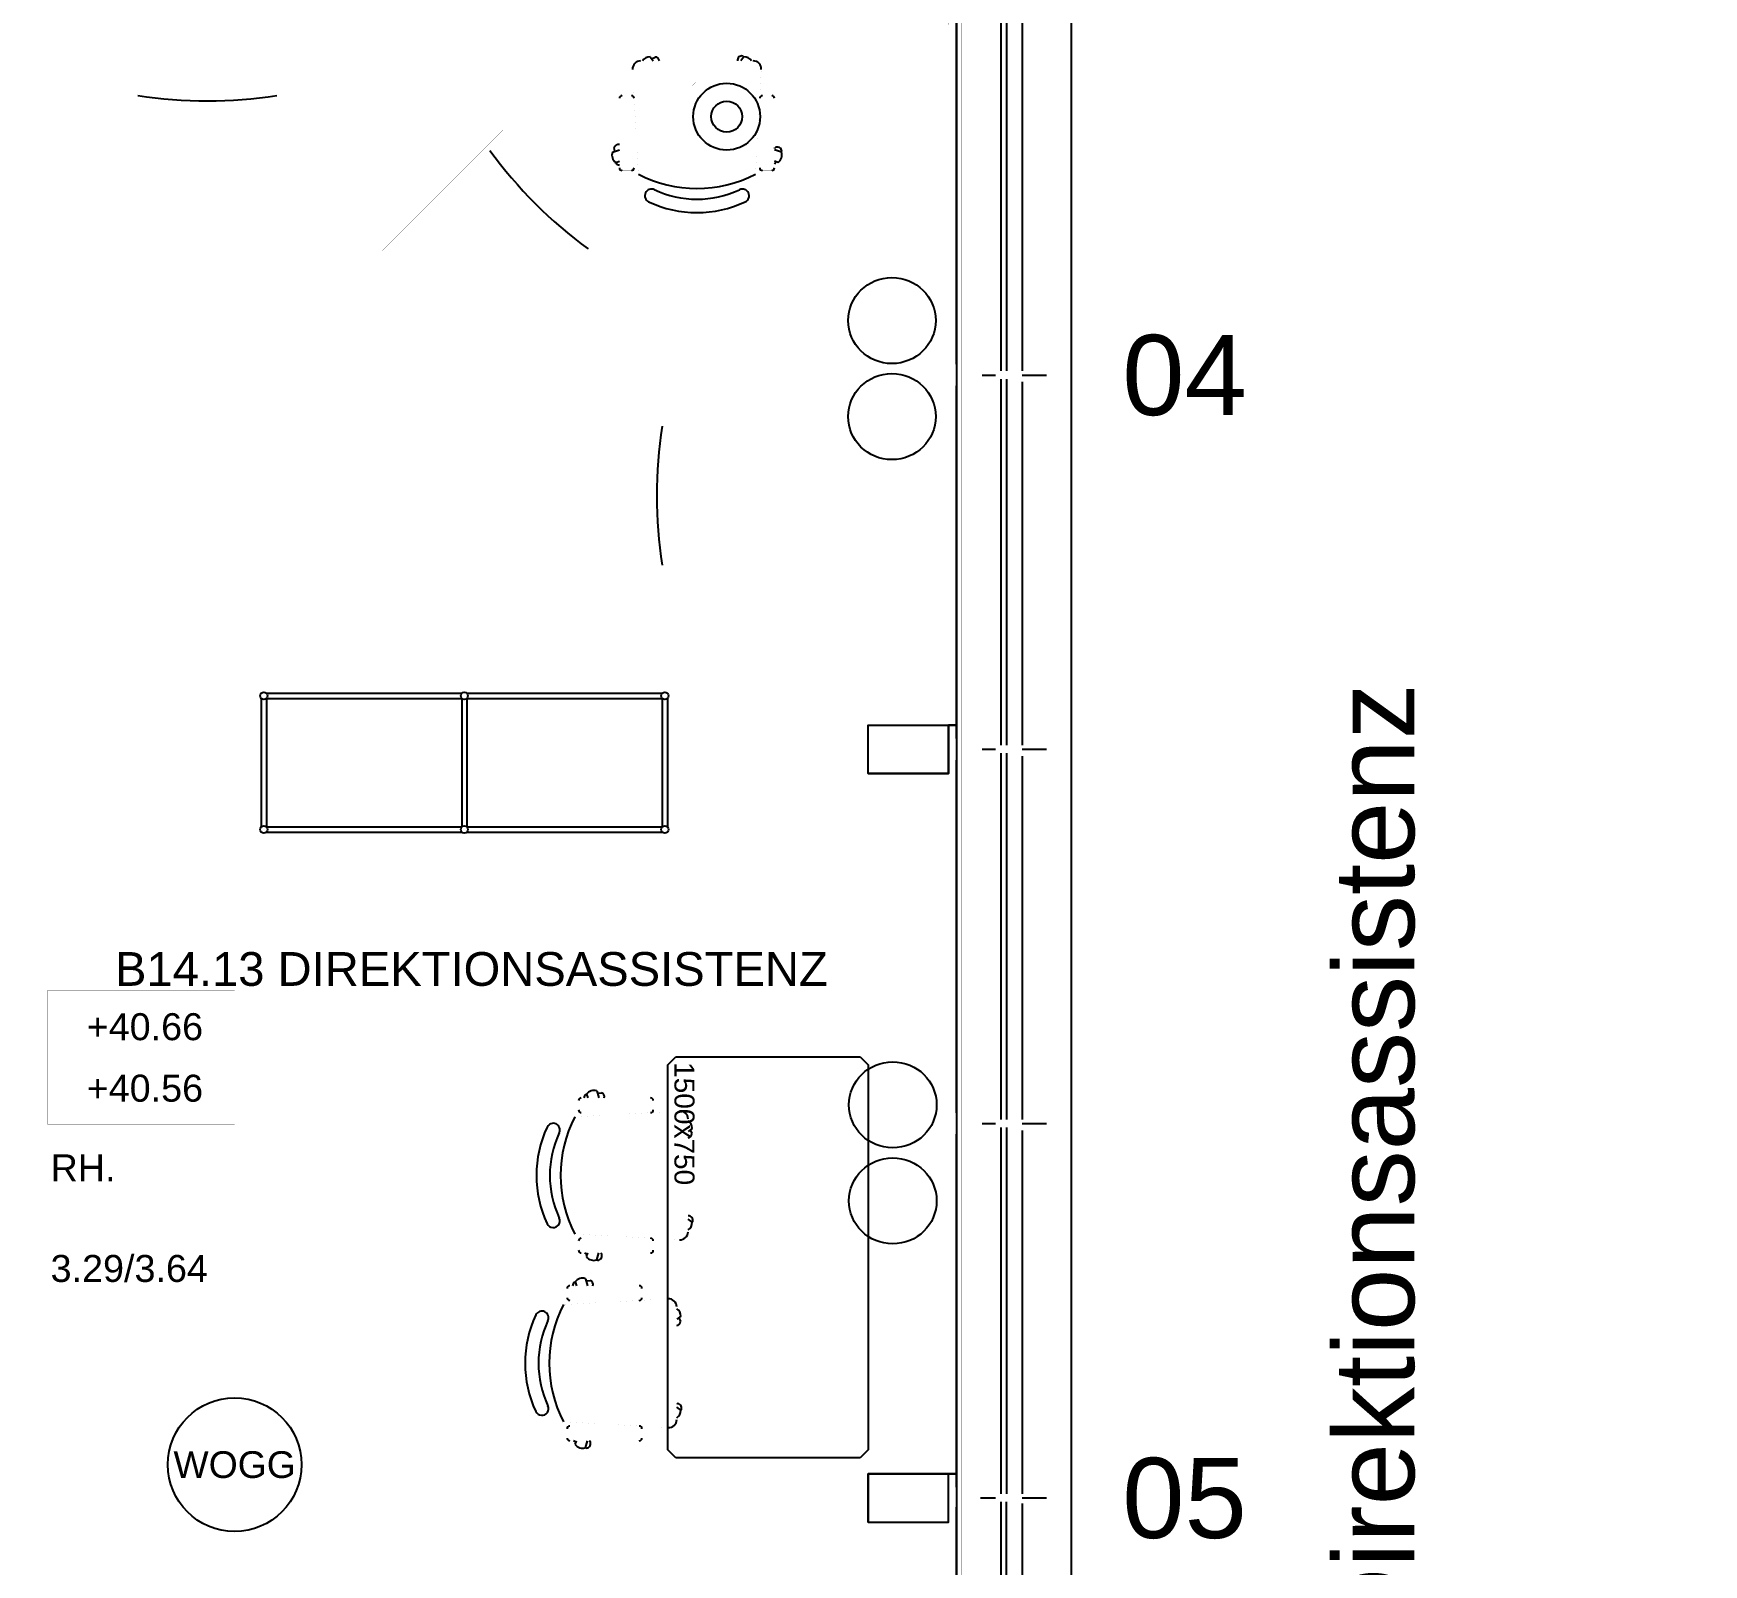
# Model space of a CAD drawing. Extents: x 7690 to 8871, y -6511 to -5312.
# Drawn here: x 8625.4 to 8871.3, y -6362.5 to -6137.1 of the extents above; entities that cross this region are included whole.
import ezdxf
from ezdxf.enums import TextEntityAlignment as Align

# ---------------------------------------------------------------- set-up
doc = ezdxf.new("R2010")
doc.units = 0
doc.header["$MEASUREMENT"] = 0
doc.linetypes.add('LONG_DASHES', pattern=[1.5, 1, -0.5])
doc.layers.get('0').update_dxf_attribs({"linetype": 'CONTINUOUS'})
for name, color, linetype in [('A-ALLG-BESCHRIFTUNG_10', 7, 'CONTINUOUS'), ('A-NEU-GRUNDRISS', 7, 'CONTINUOUS'), ('A-NEU-WAND-BETON', 7, 'CONTINUOUS'), ('BWZ121_GF-POLYGON', 7, 'CONTINUOUS'), ('BWZ122_NGF-POLYGON', 7, 'CONTINUOUS'), ('FM_OBJEKT_DOSE', 7, 'CONTINUOUS'), ('FM_OBJEKT_GESCHOSS', 7, 'CONTINUOUS'), ('FM_OBJEKT_MOEBEL', 7, 'CONTINUOUS'), ('FM_OBJEKT_RAUM', 7, 'CONTINUOUS'), ('FM_RAHMEN_LINK', 7, 'CONTINUOUS'), ('R0_MOBILIAR', 7, 'CONTINUOUS'), ('R0_MOBILIAR_PERIMETERNUMMERIERU', 7, 'CONTINUOUS'), ('R0_MOBILIAR_TEXT', 7, 'CONTINUOUS'), ('Z1_POLYGONE_FLÄCHENNACHWEIS', 7, 'CONTINUOUS')]:
    doc.layers.add(name, color=color, linetype=linetype)
doc.styles.add('ARIAL', font='ARIAL')

# ---------------------------------------------------------------- blocks, each defined once
blk = doc.blocks.new('*D22')
at = {"layer": 'FM_OBJEKT_GESCHOSS', "color": 250, "linetype": 'Continuous', "const_width": 0.00174}
blk.add_lwpolyline([(8161.6821, -6162.5566), (8161.6821, -6493.2646), (8778.2168, -6493.2646), (8778.2168, -5660.9834), (8447.5059, -5660.9834), (8447.5059, -5330.3032), (7830.9731, -5330.2744), (7830.9746, -5767.6758), (7720.7378, -5767.6758), (7720.7378, -5751.9277), (7704.9897, -5751.9277), (7704.9897, -5767.6758), (7720.7378, -5767.6758), (7720.7378, -5767.6758), (7830.9746, -5767.6758), (7830.9746, -6162.5566), (8161.6821, -6162.5566), (8246.5254, -6081.0605), (8246.5254, -6073.5806), (8330.5762, -6073.5806), (8330.5762, -6081.0605), (8246.5254, -6081.0605)], close=True, dxfattribs=at)
blk = doc.blocks.new('*D37')
at = {"layer": 'A-NEU-GRUNDRISS', "color": 250, "linetype": 'Continuous'}
for p, q in [((8764.8262, -6352.7104), (8767.0332, -6352.7104)), ((8770.9688, -6352.7104), (8774.5234, -6352.7109)), ((8778.2129, -6492.0801), (8778.2129, -6352.5137)), ((8778.2129, -6493.2612), (8778.2129, -6352.5137)), ((8761.2832, -6478.3008), (8761.2832, -6354.0884)), ((8767.8379, -6403.3008), (8767.8379, -6353.3013)), ((8768.666, -6403.3008), (8768.666, -6353.3013)), ((8770.9688, -6353.5068), (8770.9688, -6486.0181)), ((8764.8262, -6403.8916), (8767.0313, -6403.8916)), ((8767.8379, -6404.4814), (8767.8379, -6447.3955)), ((8768.666, -6404.4814), (8768.666, -6447.3955)), ((8770.9688, -6403.8921), (8774.5234, -6403.8921)), ((8764.8281, -6447.9858), (8767.0332, -6447.9863)), ((8767.8379, -6448.5767), (8767.8379, -6479.2852)), ((8768.666, -6448.5767), (8768.666, -6479.2852)), ((8770.9707, -6447.9863), (8774.5254, -6447.9863)), ((8763.252, -6476.333), (8636.875, -6476.333)), ((8635.3008, -6479.8765), (8635.3008, -6482.0811)), ((8686.4824, -6479.8765), (8686.4824, -6482.0811)), ((8730.5762, -6479.8765), (8730.5762, -6482.0811)), ((8764.8262, -6480.1709), (8764.8262, -6482.0811)), ((8765.1621, -6479.876), (8767.0332, -6479.876)), ((8770.9707, -6480.4971), (8774.5234, -6480.4971)), ((8635.8906, -6482.9019), (8685.8906, -6482.9019)), ((8687.0723, -6482.9038), (8729.9922, -6482.9077)), ((8764.2383, -6482.9077), (8731.166, -6482.9077)), ((8635.8906, -6483.7285), (8685.8906, -6483.7285)), ((8687.0723, -6483.7305), (8729.9922, -6483.7344)), ((8764.2383, -6483.7344), (8731.166, -6483.7344)), ((8769.4336, -6484.4819), (8778.2129, -6493.2612)), ((8635.3008, -6486.0186), (8635.3008, -6489.5737)), ((8636.293, -6486.0181), (8770.9688, -6486.0181)), ((8686.4824, -6486.0186), (8686.4824, -6489.5737)), ((8730.5762, -6486.0186), (8730.5762, -6489.5737)), ((8764.8262, -6486.019), (8765.4492, -6486.019)), ((8765.4492, -6486.019), (8765.4492, -6489.5728)), ((8778.2129, -6493.2612), (8635.2676, -6493.2612))]:
    blk.add_line(p, q, dxfattribs=at)
at = {"layer": 'A-NEU-GRUNDRISS', "color": 250, "linetype": 'Continuous', "const_width": 0.00174}
for points in [[(8766.4004, -6351.1357), (8761.2832, -6351.1357), (8761.2832, -6354.2852), (8766.4004, -6354.2852)], [(8769.4902, -6352.3164), (8767.0332, -6352.3164), (8767.0332, -6353.1035), (8769.4902, -6353.1035)], [(8770.9688, -6351.7173), (8769.7891, -6351.7173), (8769.7891, -6353.7041), (8770.9688, -6353.7041)], [(8774.5234, -6351.6704), (8772.7715, -6351.6704), (8772.7715, -6353.8164), (8774.5234, -6353.8164)], [(8769.4961, -6353.3013), (8767.0332, -6353.3013), (8767.0332, -6403.3008), (8769.4961, -6403.3008)], [(8766.4004, -6402.3169), (8761.2832, -6402.3169), (8761.2832, -6405.4663), (8766.4004, -6405.4663)], [(8769.4902, -6403.4976), (8767.0313, -6403.4976), (8767.0313, -6404.2852), (8769.4902, -6404.2852)], [(8769.4961, -6404.4814), (8767.0332, -6404.4814), (8767.0332, -6447.3955), (8769.4961, -6447.3955)], [(8770.9688, -6402.8984), (8769.7891, -6402.8984), (8769.7891, -6404.8853), (8770.9688, -6404.8853)], [(8774.5234, -6402.8521), (8772.7715, -6402.8521), (8772.7715, -6404.998), (8774.5234, -6404.998)], [(8766.4023, -6446.4111), (8761.2832, -6446.4111), (8761.2832, -6449.5605), (8766.4023, -6449.5605)], [(8769.4922, -6447.5923), (8767.0332, -6447.5923), (8767.0332, -6448.3794), (8769.4922, -6448.3794)], [(8769.4922, -6448.5767), (8767.0352, -6448.5767), (8767.0352, -6479.2852), (8769.4922, -6479.2852)], [(8770.9707, -6446.9932), (8769.791, -6446.9932), (8769.791, -6448.9795), (8770.9707, -6448.9795)], [(8774.5254, -6446.9463), (8772.7734, -6446.9463), (8772.7734, -6449.0923), (8774.5254, -6449.0923)], [(8636.875, -6476.333), (8633.7266, -6476.333), (8633.7266, -6481.4512), (8636.875, -6481.4512)], [(8688.0566, -6476.333), (8684.9082, -6476.333), (8684.9082, -6481.4512), (8688.0566, -6481.4512)], [(8732.1504, -6476.333), (8729.002, -6476.333), (8729.002, -6481.4512), (8732.1504, -6481.4512)], [(8766.4023, -6476.333), (8761.2832, -6476.333), (8761.2832, -6481.4507), (8766.4023, -6481.4507)], [(8769.4336, -6480.4663), (8767.1113, -6480.4663), (8767.1113, -6482.1592), (8765.416, -6482.1592), (8765.416, -6484.4819), (8769.4336, -6484.4819)], [(8769.4922, -6479.4819), (8767.0332, -6479.4819), (8767.0332, -6480.2695), (8769.4922, -6480.2695)], [(8770.9688, -6478.8828), (8769.7891, -6478.8828), (8769.7891, -6480.8696), (8770.9688, -6480.8696)], [(8774.5234, -6479.876), (8772.7715, -6479.876), (8772.7715, -6480.4971), (8774.5234, -6480.4971)], [(8635.6934, -6482.0811), (8634.9063, -6482.0811), (8634.9063, -6484.5391), (8635.6934, -6484.5391)], [(8685.8906, -6482.0786), (8635.8906, -6482.0786), (8635.8906, -6484.5571), (8685.8906, -6484.5571)], [(8686.875, -6482.0811), (8686.0879, -6482.0811), (8686.0879, -6484.5391), (8686.875, -6484.5391)], [(8687.0723, -6482.0771), (8729.9922, -6482.0806), (8729.9922, -6484.561), (8687.0723, -6484.5571)], [(8730.9688, -6482.0811), (8730.1816, -6482.0811), (8730.1816, -6484.5391), (8730.9688, -6484.5391)], [(8764.2383, -6482.0811), (8731.166, -6482.0811), (8731.166, -6484.561), (8764.2383, -6484.561)], [(8765.2207, -6482.0811), (8764.4336, -6482.0811), (8764.4336, -6484.5391), (8765.2207, -6484.5391)], [(8636.293, -6484.8369), (8634.3066, -6484.8369), (8634.3066, -6486.0181), (8636.293, -6486.0181)], [(8687.4746, -6484.8369), (8685.4883, -6484.8369), (8685.4883, -6486.0181), (8687.4746, -6486.0181)], [(8731.5684, -6484.8369), (8729.582, -6484.8369), (8729.582, -6486.0181), (8731.5684, -6486.0181)], [(8765.8203, -6484.8369), (8763.834, -6484.8369), (8763.834, -6486.0181), (8765.8203, -6486.0181)], [(8636.373, -6487.8218), (8634.2285, -6487.8218), (8634.2285, -6489.5737), (8636.373, -6489.5737)], [(8687.5215, -6487.8218), (8685.375, -6487.8218), (8685.375, -6489.5737), (8687.5215, -6489.5737)], [(8731.6152, -6487.8218), (8729.4688, -6487.8218), (8729.4688, -6489.5737), (8731.6152, -6489.5737)], [(8765.4492, -6487.8208), (8764.8262, -6487.8208), (8764.8262, -6489.5728), (8765.4492, -6489.5728)]]:
    blk.add_lwpolyline(points, close=True, dxfattribs=at)
blk = doc.blocks.new('*D39')
at = {"layer": 'A-NEU-GRUNDRISS', "color": 250, "linetype": 'Continuous'}
for p, q in [((8765.0645, -6297.5923), (8767.0313, -6297.5923)), ((8767.8574, -6352.1196), (8767.8574, -6298.1826)), ((8768.6836, -6352.1196), (8768.6836, -6298.1826)), ((8770.9688, -6297.5923), (8774.5254, -6297.5923)), ((8770.9688, -6298.585), (8770.9688, -6352.1196)), ((8778.2129, -6352.7104), (8778.2129, -6297.5923)), ((8761.2852, -6351.1357), (8761.2852, -6299.167))]:
    blk.add_line(p, q, dxfattribs=at)
at = {"layer": 'A-NEU-GRUNDRISS', "color": 250, "linetype": 'Continuous', "const_width": 0.00174}
for points in [[(8761.2852, -6299.167), (8761.2852, -6296.0176), (8766.4043, -6296.0176), (8766.4043, -6299.167)], [(8767.0313, -6297.9858), (8767.0313, -6297.1982), (8769.4902, -6297.1982), (8769.4902, -6297.9858)], [(8767.0332, -6352.1196), (8767.0332, -6298.1826), (8769.5117, -6298.1826), (8769.5117, -6352.1196)], [(8769.7871, -6298.585), (8769.7871, -6296.5981), (8770.9688, -6296.5981), (8770.9688, -6298.585)], [(8772.7734, -6298.665), (8772.7734, -6296.5195), (8774.5254, -6296.5195), (8774.5254, -6298.665)]]:
    blk.add_lwpolyline(points, close=True, dxfattribs=at)
blk = doc.blocks.new('*D40')
at = {"layer": 'A-NEU-GRUNDRISS', "color": 250, "linetype": 'Continuous'}
for p, q in [((8761.2852, -6296.0176), (8761.2852, -6244.0488)), ((8765.0645, -6242.4741), (8767.0313, -6242.4741)), ((8767.8574, -6297.0015), (8767.8574, -6243.0649)), ((8768.6836, -6297.0015), (8768.6836, -6243.0649)), ((8770.9688, -6242.4741), (8774.5254, -6242.4741)), ((8770.9688, -6243.4668), (8770.9688, -6297.0015)), ((8778.2129, -6297.5923), (8778.2129, -6242.4741))]:
    blk.add_line(p, q, dxfattribs=at)
at = {"layer": 'A-NEU-GRUNDRISS', "color": 250, "linetype": 'Continuous', "const_width": 0.00174}
for points in [[(8761.2852, -6244.0488), (8761.2852, -6240.8994), (8766.4043, -6240.8994), (8766.4043, -6244.0488)], [(8767.0313, -6242.8677), (8767.0313, -6242.0806), (8769.4902, -6242.0806), (8769.4902, -6242.8677)], [(8769.7871, -6243.4668), (8769.7871, -6241.4805), (8770.9688, -6241.4805), (8770.9688, -6243.4668)], [(8772.7734, -6243.5474), (8772.7734, -6241.4014), (8774.5254, -6241.4014), (8774.5254, -6243.5474)], [(8767.0332, -6297.0015), (8767.0332, -6243.0649), (8769.5117, -6243.0649), (8769.5117, -6297.0015)]]:
    blk.add_lwpolyline(points, close=True, dxfattribs=at)
blk = doc.blocks.new('*D41')
at = {"layer": 'A-NEU-GRUNDRISS', "color": 250, "linetype": 'Continuous'}
for p, q in [((8765.0645, -6187.3564), (8767.0313, -6187.3564)), ((8767.8574, -6241.8838), (8767.8574, -6187.9468)), ((8768.6836, -6241.8838), (8768.6836, -6187.9468)), ((8770.9688, -6187.3564), (8774.5254, -6187.3564)), ((8778.2129, -6242.4741), (8778.2129, -6187.3564)), ((8761.2852, -6240.8994), (8761.2852, -6188.9312)), ((8770.9688, -6188.3491), (8770.9688, -6241.8838))]:
    blk.add_line(p, q, dxfattribs=at)
at = {"layer": 'A-NEU-GRUNDRISS', "color": 250, "linetype": 'Continuous', "const_width": 0.00174}
for points in [[(8761.2852, -6188.9312), (8761.2852, -6185.7813), (8766.4043, -6185.7813), (8766.4043, -6188.9312)], [(8767.0313, -6187.75), (8767.0313, -6186.9624), (8769.4902, -6186.9624), (8769.4902, -6187.75)], [(8767.0332, -6241.8838), (8767.0332, -6187.9468), (8769.5117, -6187.9468), (8769.5117, -6241.8838)], [(8769.7871, -6188.3491), (8769.7871, -6186.3623), (8770.9688, -6186.3623), (8770.9688, -6188.3491)], [(8772.7734, -6188.4292), (8772.7734, -6186.2832), (8774.5254, -6186.2832), (8774.5254, -6188.4292)]]:
    blk.add_lwpolyline(points, close=True, dxfattribs=at)
blk = doc.blocks.new('*D42')
at = {"layer": 'A-NEU-GRUNDRISS', "color": 250, "linetype": 'Continuous'}
for p, q in [((8761.2852, -6185.7817), (8761.2852, -6133.813)), ((8765.0645, -6132.2383), (8767.0313, -6132.2383)), ((8767.8574, -6186.7656), (8767.8574, -6132.8286)), ((8768.6836, -6186.7656), (8768.6836, -6132.8286)), ((8770.9688, -6132.2383), (8774.5254, -6132.2383)), ((8770.9688, -6133.231), (8770.9688, -6186.7656)), ((8778.2129, -6187.3564), (8778.2129, -6132.2383))]:
    blk.add_line(p, q, dxfattribs=at)
at = {"layer": 'A-NEU-GRUNDRISS', "color": 250, "linetype": 'Continuous', "const_width": 0.00174}
for points in [[(8761.2852, -6133.813), (8761.2852, -6130.6636), (8766.4043, -6130.6636), (8766.4043, -6133.813)], [(8769.7871, -6133.231), (8769.7871, -6131.2441), (8770.9688, -6131.2441), (8770.9688, -6133.231)], [(8772.7734, -6133.3115), (8772.7734, -6131.1655), (8774.5254, -6131.1655), (8774.5254, -6133.3115)], [(8767.0313, -6132.6318), (8767.0313, -6131.8447), (8769.4902, -6131.8447), (8769.4902, -6132.6318)], [(8767.0332, -6186.7656), (8767.0332, -6132.8286), (8769.5117, -6132.8286), (8769.5117, -6186.7656)]]:
    blk.add_lwpolyline(points, close=True, dxfattribs=at)
blk = doc.blocks.new('*D135')
at = {"layer": 'BWZ122_NGF-POLYGON', "color": 6, "linetype": 'Continuous', "const_width": 0.0139}
blk.add_lwpolyline([(8528.6074, -6454.6787), (8528.6074, -6250.3481), (8532.9375, -6250.3481), (8532.9375, -6234.6001), (8532.9375, -6234.6001), (8528.6074, -6234.6001), (8528.6074, -6134.1675), (8528.6074, -6132.8286), (8748.291, -6132.8286), (8748.291, -6135.7817), (8760.1035, -6135.7817), (8760.1035, -6132.2383), (8761.2852, -6132.2383), (8761.2852, -6238.9312), (8760.1035, -6238.9312), (8760.1035, -6246.0176), (8748.291, -6246.0176), (8748.291, -6238.9312), (8760.1035, -6238.9312), (8761.2852, -6238.9312), (8761.2852, -6349.167), (8760.1035, -6349.167), (8748.291, -6349.167), (8748.291, -6356.2534), (8760.1035, -6356.2534), (8760.1035, -6349.167), (8761.2852, -6349.167), (8761.2852, -6459.4028), (8760.1035, -6459.4028), (8760.1035, -6466.4897), (8748.291, -6466.4897), (8748.291, -6459.4028), (8760.1035, -6459.4028), (8761.2832, -6459.4028), (8761.2832, -6476.333), (8530.6563, -6476.333), (8525.0645, -6476.3335), (8525.0645, -6466.4897), (8528.6074, -6466.4897), (8528.6074, -6454.6787)], close=True, dxfattribs=at)
blk = doc.blocks.new('*D213')
at = {"layer": 'FM_OBJEKT_MOEBEL', "color": 250, "linetype": 'Continuous'}
blk.add_circle((8654.9824, -6347.8022), 9.8425, dxfattribs=at)
at = {"layer": 'FM_OBJEKT_MOEBEL', "color": 250, "linetype": 'Continuous', "style": 'ARIAL'}
blk.add_text('WOGG', height=3.93699, dxfattribs=at).set_placement((8654.9824, -6349.7705), align=Align.CENTER)
blk = doc.blocks.new('*D217')
at = {"layer": 'FM_OBJEKT_MOEBEL', "color": 250, "linetype": 'Continuous', "const_width": 0.00174}
blk.add_lwpolyline([(8639.9551, -6167.8574), (8662.002, -6167.8574), (8662.002, -6138.3296), (8639.9551, -6138.3296)], close=True, dxfattribs=at)
for points in [[(8640.7422, -6138.3296), (8640.7422, -6167.8574)], [(8661.2148, -6138.3296), (8661.2148, -6167.8574)]]:
    blk.add_lwpolyline(points, dxfattribs=at)
at = {"layer": 'FM_OBJEKT_MOEBEL', "color": 250, "linetype": 'Continuous'}
blk.add_arc((8650.9785, -6080.5073), 66.4889, 261.14392, 278.85608, dxfattribs=at)
blk = doc.blocks.new('*D218')
at = {"layer": 'FM_OBJEKT_MOEBEL', "color": 250, "linetype": 'Continuous', "const_width": 0.00174}
blk.add_lwpolyline([(8676.7109, -6169.0698), (8692.3008, -6184.6592), (8713.1797, -6163.7803), (8697.5898, -6148.1904)], close=True, dxfattribs=at)
for points in [[(8698.1465, -6148.7476), (8677.2676, -6169.6265)], [(8712.623, -6163.2236), (8691.7441, -6184.1025)]]:
    blk.add_lwpolyline(points, dxfattribs=at)
at = {"layer": 'FM_OBJEKT_MOEBEL', "color": 250, "linetype": 'Continuous'}
blk.add_arc((8746.2715, -6115.0991), 66.4889, 216.14392, 233.85609, dxfattribs=at)
blk = doc.blocks.new('*D219')
at = {"layer": 'FM_OBJEKT_MOEBEL', "color": 250, "linetype": 'Continuous', "const_width": 0.00174}
blk.add_lwpolyline([(8696.3008, -6194.1157), (8696.3008, -6216.1631), (8725.8281, -6216.1631), (8725.8281, -6194.1157)], close=True, dxfattribs=at)
for points in [[(8725.8281, -6194.9033), (8696.3008, -6194.9033)], [(8725.8281, -6215.3755), (8696.3008, -6215.3755)]]:
    blk.add_lwpolyline(points, dxfattribs=at)
at = {"layer": 'FM_OBJEKT_MOEBEL', "color": 250, "linetype": 'Continuous'}
blk.add_arc((8783.6504, -6205.1392), 66.4889, 171.14392, 188.85608, dxfattribs=at)
blk = doc.blocks.new('*D221')
at = {"layer": 'R0_MOBILIAR', "color": 250, "linetype": 'Continuous', "const_width": 0.00174}
for points in [[(8724.2344, -6145.5815), (8722.8945, -6144.2397), (8722.3711, -6144.7627), (8723.7129, -6146.1045)], [(8731.1758, -6146.1045), (8732.5176, -6144.7627), (8731.9941, -6144.2397), (8730.6523, -6145.5815)], [(8723.7129, -6152.5215), (8722.3711, -6153.8633), (8722.8945, -6154.3862), (8724.2344, -6153.0444)], [(8730.6523, -6153.0444), (8731.9941, -6154.3862), (8732.5176, -6153.8633), (8731.1758, -6152.5215)]]:
    blk.add_lwpolyline(points, dxfattribs=at)
at = {"layer": 'R0_MOBILIAR', "color": 250, "linetype": 'Continuous'}
for radius in [4.9212, 2.2853]:
    blk.add_circle((8727.4434, -6149.313), radius, dxfattribs=at)
blk = doc.blocks.new('*D223')
at = {"layer": 'FM_OBJEKT_MOEBEL', "color": 250, "linetype": 'Continuous', "const_width": 0.00174}
for points in [[(8632.0625, -6214.6333), (8671.4336, -6214.6333), (8671.4336, -6194.9482), (8632.0625, -6194.9482)], [(8632.8906, -6213.8066), (8670.6055, -6213.8066), (8670.6055, -6195.7754), (8632.8906, -6195.7754)]]:
    blk.add_lwpolyline(points, close=True, dxfattribs=at)
blk = doc.blocks.new('*D228')
at = {"layer": 'FM_OBJEKT_MOEBEL', "color": 250, "linetype": 'Continuous'}
for p, q in [((8659.6543, -6234.2251), (8688.4336, -6234.2251)), ((8658.9063, -6234.9731), (8658.9063, -6253.9102)), ((8659.6543, -6234.9731), (8688.4336, -6234.9731)), ((8659.6543, -6234.9731), (8659.6543, -6253.9102)), ((8688.4336, -6234.9731), (8688.4336, -6253.9102)), ((8689.1816, -6234.9731), (8689.1816, -6253.9102)), ((8659.6543, -6253.9102), (8688.4336, -6253.9102)), ((8659.6543, -6254.6582), (8688.4336, -6254.6582))]:
    blk.add_line(p, q, dxfattribs=at)
for centre in [(8659.2793, -6234.5991), (8688.8066, -6234.5991), (8659.2793, -6254.2842), (8688.8066, -6254.2842)]:
    blk.add_circle(centre, 0.5289, dxfattribs=at)
blk = doc.blocks.new('*D229')
at = {"layer": 'FM_OBJEKT_MOEBEL', "color": 250, "linetype": 'Continuous'}
for p, q in [((8689.1816, -6234.2251), (8717.9629, -6234.2251)), ((8688.4336, -6234.9731), (8688.4336, -6253.9102)), ((8689.1816, -6234.9731), (8717.9629, -6234.9731)), ((8689.1816, -6234.9731), (8689.1816, -6253.9102)), ((8717.9629, -6234.9731), (8717.9629, -6253.9102)), ((8718.709, -6234.9731), (8718.709, -6253.9102)), ((8689.1816, -6253.9102), (8717.9629, -6253.9102)), ((8689.1816, -6254.6582), (8717.9629, -6254.6582))]:
    blk.add_line(p, q, dxfattribs=at)
for centre in [(8688.8086, -6234.5991), (8718.3359, -6234.5991), (8688.8086, -6254.2842), (8718.3359, -6254.2842)]:
    blk.add_circle(centre, 0.5289, dxfattribs=at)
blk = doc.blocks.new('ZZUNIT_CIRCLE')
at = {"color": 0, "linetype": 'ByBlock'}
blk.add_circle((0, 0), 1, dxfattribs=at)
blk = doc.blocks.new('*D378')
at = {"layer": 'FM_OBJEKT_DOSE', "color": 7, "linetype": 'Continuous', "xscale": 6.452989299999999, "yscale": 6.3332055}
blk.add_blockref('ZZUNIT_CIRCLE', (8751.7773, -6193.481), dxfattribs=at)
blk = doc.blocks.new('*D379')
at = {"layer": 'FM_OBJEKT_DOSE', "color": 7, "linetype": 'Continuous', "xscale": 6.452989299999999, "yscale": 6.3332055}
blk.add_blockref('ZZUNIT_CIRCLE', (8751.7773, -6179.3423), dxfattribs=at)
blk = doc.blocks.new('*D380')
at = {"layer": 'FM_OBJEKT_DOSE', "color": 7, "linetype": 'Continuous', "xscale": 6.452989299999999, "yscale": 6.3332055}
blk.add_blockref('ZZUNIT_CIRCLE', (8751.9043, -6308.9639), dxfattribs=at)
blk = doc.blocks.new('*D381')
at = {"layer": 'FM_OBJEKT_DOSE', "color": 7, "linetype": 'Continuous', "xscale": 6.452989299999999, "yscale": 6.3332055}
blk.add_blockref('ZZUNIT_CIRCLE', (8751.9043, -6294.8247), dxfattribs=at)
blk = doc.blocks.new('*D398')
at = {"layer": 'FM_OBJEKT_MOEBEL', "color": 250, "linetype": 'Continuous'}
for p, q in [((8718.7617, -6288.9268), (8719.9434, -6287.7456)), ((8719.9434, -6287.7456), (8747.1094, -6287.7456)), ((8747.1094, -6287.7456), (8748.291, -6288.9268)), ((8718.7617, -6345.6191), (8718.7617, -6288.9268)), ((8748.291, -6288.9268), (8748.291, -6345.6191)), ((8719.9434, -6346.8003), (8718.7617, -6345.6191)), ((8747.1094, -6346.8003), (8719.9434, -6346.8003)), ((8748.291, -6345.6191), (8747.1094, -6346.8003))]:
    blk.add_line(p, q, dxfattribs=at)
at = {"layer": 'FM_OBJEKT_MOEBEL', "color": 250, "linetype": 'Continuous', "style": 'ARIAL'}
blk.add_text('1500x750', height=2.95274, rotation=270, dxfattribs=at).set_placement((8719.7482, -6288.5342))
blk = doc.blocks.new('*D400')
at = {"layer": 'FM_OBJEKT_MOEBEL', "color": 250, "linetype": 'Continuous', "const_width": 0.00174}
for points in [[(8705.6152, -6314.8652), (8705.6152, -6316.2432)], [(8716.2461, -6314.4712), (8706.0098, -6314.4712)], [(8716.6387, -6316.2432), (8716.6387, -6314.8652)], [(8706.0098, -6316.6367), (8716.2461, -6316.6367)]]:
    blk.add_lwpolyline(points, dxfattribs=at)
at = {"layer": 'FM_OBJEKT_MOEBEL', "color": 250, "linetype": 'Continuous'}
for centre, start, end in [((8706.0098, -6314.8652), 89.999947, 180.00003), ((8716.2461, -6314.8652), 0, 90.000046), ((8706.0098, -6316.2432), 179.99995, 270.00006), ((8716.2461, -6316.2432), 269.99995, 0)]:
    blk.add_arc(centre, 0.3937, start, end, dxfattribs=at)
blk = doc.blocks.new('*D401')
at = {"layer": 'FM_OBJEKT_MOEBEL', "color": 250, "linetype": 'Continuous', "const_width": 0.00174}
for points in [[(8706.0098, -6293.8022), (8716.2461, -6293.8022)], [(8705.6152, -6295.5737), (8705.6152, -6294.1958)], [(8716.2461, -6295.9673), (8706.0098, -6295.9673)], [(8716.6387, -6294.1958), (8716.6387, -6295.5737)]]:
    blk.add_lwpolyline(points, dxfattribs=at)
at = {"layer": 'FM_OBJEKT_MOEBEL', "color": 250, "linetype": 'Continuous'}
for centre, start, end in [((8706.0098, -6294.1958), 89.999947, 180.00003), ((8716.2461, -6294.1958), 0, 90.000046), ((8706.0098, -6295.5737), 179.99995, 270.00006), ((8716.2461, -6295.5737), 269.99995, 0)]:
    blk.add_arc(centre, 0.3937, start, end, dxfattribs=at)
blk = doc.blocks.new('*D402')
at = {"layer": 'FM_OBJEKT_MOEBEL', "color": 250, "linetype": 'Continuous', "const_width": 0.00174}
for points in [[(8705.0977, -6296.5923), (8720.5098, -6295.7412)], [(8721.7578, -6296.9204), (8721.7578, -6313.5186)], [(8720.5762, -6314.6997), (8705.0977, -6313.8462)]]:
    blk.add_lwpolyline(points, dxfattribs=at)
at = {"layer": 'FM_OBJEKT_MOEBEL', "color": 250, "linetype": 'Continuous'}
for centre, radius, start, end in [((8720.5762, -6296.9204), 1.1811, 0, 93.161575), ((8721.4805, -6305.2192), 18.5162, 152.23053, 207.76947), ((8720.5762, -6313.5186), 1.1811, 266.83842, 0)]:
    blk.add_arc(centre, radius, start, end, dxfattribs=at)
blk = doc.blocks.new('*D399')
at = {"layer": 'FM_OBJEKT_MOEBEL', "color": 250, "linetype": 'Continuous'}
for p, q in [((8706.668, -6293.2964), (8706.8145, -6293.2808)), ((8706.8066, -6293.2593), (8706.9824, -6293.8022)), ((8708.3047, -6292.7725), (8708.6387, -6293.8022)), ((8708.4141, -6293.1069), (8709.0059, -6293.0425)), ((8704.459, -6297.9297), (8704.459, -6297.9297)), ((8704.459, -6297.9297), (8704.459, -6297.9297)), ((8722.3652, -6298.3145), (8721.7578, -6298.7559)), ((8722.0801, -6298.521), (8722.3242, -6299.0649)), ((8722.3652, -6312.1245), (8721.7578, -6311.6831)), ((8722.4551, -6312.0122), (8722.3457, -6312.1113)), ((8706.916, -6316.8452), (8706.5508, -6316.6367)), ((8706.8066, -6317.1797), (8706.9824, -6316.6367)), ((8708.3047, -6317.6665), (8708.6387, -6316.6367)), ((8708.4395, -6317.7183), (8708.3125, -6317.645)), ((8708.8613, -6316.6367), (8708.9609, -6316.6938))]:
    blk.add_line(p, q, dxfattribs=at)
for centre, radius, start, end in [((8707.0684, -6293.8149), 0.6552, 127.69261, 178.87289), ((8707.8867, -6294.0313), 1.3267, 71.593109, 144.40691), ((8708.8105, -6293.6411), 0.6303, 345.21815, 71.815308), ((8716.1328, -6305.2192), 16.7126, 154.81573, 205.18428), ((8701.9004, -6298.5264), 0.9842, 335.03242, 154.8159), ((8721.0391, -6298.3047), 1.3267, 359.59311, 57.180798), ((8716.1328, -6305.2192), 14.7441, 154.80136, 205.18425), ((8721.6953, -6299.063), 0.6303, 275.69934, 359.81531), ((8701.9004, -6311.9121), 0.9842, 205.1841, 25.184105), ((8721.8262, -6311.8286), 0.6552, 343.69261, 96.101913), ((8721.0391, -6312.1343), 1.3267, 302.81926, 0.406891), ((8707.8867, -6316.4077), 1.3267, 215.59311, 288.40689), ((8708.4199, -6317.063), 0.6552, 271.69261, 34.324909)]:
    blk.add_arc(centre, radius, start, end, dxfattribs=at)
at = {"color": 0, "linetype": 'ByBlock'}
for name in ['*D401', '*D402', '*D400']:
    blk.add_blockref(name, (0, 0), dxfattribs=at)
blk = doc.blocks.new('*D404')
at = {"layer": 'FM_OBJEKT_MOEBEL', "color": 250, "linetype": 'Continuous', "const_width": 0.00174}
for points in [[(8703.9453, -6342.5156), (8703.9453, -6343.8936)], [(8714.5762, -6342.1216), (8704.3398, -6342.1216)], [(8714.9688, -6343.8936), (8714.9688, -6342.5156)], [(8704.3398, -6344.2871), (8714.5762, -6344.2871)]]:
    blk.add_lwpolyline(points, dxfattribs=at)
at = {"layer": 'FM_OBJEKT_MOEBEL', "color": 250, "linetype": 'Continuous'}
for centre, start, end in [((8704.3398, -6342.5156), 89.999947, 180.00003), ((8714.5762, -6342.5156), 0, 90.000046), ((8704.3398, -6343.8936), 179.99995, 270.00006), ((8714.5762, -6343.8936), 269.99995, 0)]:
    blk.add_arc(centre, 0.3937, start, end, dxfattribs=at)
blk = doc.blocks.new('*D405')
at = {"layer": 'FM_OBJEKT_MOEBEL', "color": 250, "linetype": 'Continuous', "const_width": 0.00174}
for points in [[(8703.9453, -6323.2241), (8703.9453, -6321.8462)], [(8704.3398, -6321.4526), (8714.5762, -6321.4526)], [(8714.9688, -6321.8462), (8714.9688, -6323.2241)], [(8714.5762, -6323.6177), (8704.3398, -6323.6177)]]:
    blk.add_lwpolyline(points, dxfattribs=at)
at = {"layer": 'FM_OBJEKT_MOEBEL', "color": 250, "linetype": 'Continuous'}
for centre, start, end in [((8704.3398, -6321.8462), 89.999947, 180.00003), ((8704.3398, -6323.2241), 179.99995, 270.00006), ((8714.5762, -6321.8462), 0, 90.000046), ((8714.5762, -6323.2241), 269.99995, 0)]:
    blk.add_arc(centre, 0.3937, start, end, dxfattribs=at)
blk = doc.blocks.new('*D406')
at = {"layer": 'FM_OBJEKT_MOEBEL', "color": 250, "linetype": 'Continuous', "const_width": 0.00174}
for points in [[(8703.4277, -6324.2427), (8718.8398, -6323.3916)], [(8720.0879, -6324.5708), (8720.0879, -6341.1689)], [(8718.9063, -6342.3501), (8703.4277, -6341.4966)]]:
    blk.add_lwpolyline(points, dxfattribs=at)
at = {"layer": 'FM_OBJEKT_MOEBEL', "color": 250, "linetype": 'Continuous'}
for centre, radius, start, end in [((8719.8105, -6332.8696), 18.5162, 152.23053, 207.76947), ((8718.9063, -6324.5708), 1.1811, 0, 93.161575), ((8718.9063, -6341.1689), 1.1811, 266.83842, 0)]:
    blk.add_arc(centre, radius, start, end, dxfattribs=at)
blk = doc.blocks.new('*D403')
at = {"layer": 'FM_OBJEKT_MOEBEL', "color": 250, "linetype": 'Continuous'}
for p, q in [((8706.6348, -6320.4229), (8706.9688, -6321.4526)), ((8706.7441, -6320.7573), (8707.3359, -6320.6929)), ((8704.998, -6320.9468), (8705.1445, -6320.9312)), ((8705.1367, -6320.9097), (8705.3125, -6321.4526)), ((8702.7891, -6325.5801), (8702.7891, -6325.5801)), ((8702.7891, -6325.5801), (8702.7891, -6325.5801)), ((8720.6953, -6325.9648), (8720.0879, -6326.4063)), ((8720.4102, -6326.1714), (8720.6543, -6326.7153)), ((8720.6953, -6339.7749), (8720.0879, -6339.3335)), ((8720.7852, -6339.6626), (8720.6758, -6339.7617)), ((8705.2461, -6344.4956), (8704.8809, -6344.2871)), ((8705.1367, -6344.8301), (8705.3125, -6344.2871)), ((8706.6348, -6345.3169), (8706.9688, -6344.2871)), ((8706.7695, -6345.3687), (8706.6426, -6345.2954)), ((8707.1914, -6344.2871), (8707.291, -6344.3442))]:
    blk.add_line(p, q, dxfattribs=at)
for centre, radius, start, end in [((8706.2148, -6321.6816), 1.3267, 71.593109, 144.40691), ((8707.1406, -6321.292), 0.6303, 345.21815, 71.815308), ((8705.3984, -6321.4653), 0.6552, 127.69261, 178.87289), ((8714.4629, -6332.8696), 16.7126, 154.81573, 205.18428), ((8700.2305, -6326.1768), 0.9842, 335.03242, 154.8159), ((8719.3691, -6325.9551), 1.3267, 359.59311, 57.180798), ((8714.4629, -6332.8696), 14.7441, 154.80136, 205.18425), ((8720.0254, -6326.7134), 0.6303, 275.69934, 359.81531), ((8700.2305, -6339.5625), 0.9842, 205.1841, 25.184105), ((8720.1563, -6339.479), 0.6552, 343.69261, 96.101913), ((8719.3691, -6339.7847), 1.3267, 302.81926, 0.406891), ((8706.2148, -6344.0581), 1.3267, 215.59311, 288.40689), ((8706.75, -6344.7134), 0.6552, 271.69261, 34.324909)]:
    blk.add_arc(centre, radius, start, end, dxfattribs=at)
at = {"color": 0, "linetype": 'ByBlock'}
for name in ['*D405', '*D406', '*D404']:
    blk.add_blockref(name, (0, 0), dxfattribs=at)
blk = doc.blocks.new('*D420')
at = {"layer": 'FM_OBJEKT_MOEBEL', "color": 250, "linetype": 'Continuous', "const_width": 0.00174}
for points in [[(8734.0859, -6146.2183), (8732.709, -6146.2183)], [(8732.3145, -6146.6118), (8732.3145, -6156.8481)], [(8734.4805, -6156.8481), (8734.4805, -6146.6118)], [(8732.709, -6157.2417), (8734.0859, -6157.2417)]]:
    blk.add_lwpolyline(points, dxfattribs=at)
at = {"layer": 'FM_OBJEKT_MOEBEL', "color": 250, "linetype": 'Continuous'}
for centre, start, end in [((8732.709, -6146.6118), 89.999954, 180.00005), ((8734.0859, -6146.6118), 359.99996, 90.000046), ((8732.709, -6156.8481), 179.99995, 270.00003), ((8734.0859, -6156.8481), 269.99995, 0.000043)]:
    blk.add_arc(centre, 0.3937, start, end, dxfattribs=at)
blk = doc.blocks.new('*D421')
at = {"layer": 'FM_OBJEKT_MOEBEL', "color": 250, "linetype": 'Continuous', "const_width": 0.00174}
for points in [[(8712.0391, -6146.2183), (8713.418, -6146.2183)], [(8711.6465, -6156.8481), (8711.6465, -6146.6118)], [(8713.8105, -6146.6118), (8713.8105, -6156.8481)], [(8713.418, -6157.2417), (8712.0391, -6157.2417)]]:
    blk.add_lwpolyline(points, dxfattribs=at)
at = {"layer": 'FM_OBJEKT_MOEBEL', "color": 250, "linetype": 'Continuous'}
for centre, start, end in [((8712.0391, -6146.6118), 89.999954, 180.00005), ((8713.418, -6146.6118), 359.99996, 90.000046), ((8712.0391, -6156.8481), 179.99995, 270.00003), ((8713.418, -6156.8481), 269.99995, 0.000043)]:
    blk.add_arc(centre, 0.3937, start, end, dxfattribs=at)
blk = doc.blocks.new('*D422')
at = {"layer": 'FM_OBJEKT_MOEBEL', "color": 250, "linetype": 'Continuous', "const_width": 0.00174}
for points in [[(8714.7637, -6141.1001), (8731.3613, -6141.1001)], [(8714.4355, -6157.7603), (8713.584, -6142.3467)], [(8732.543, -6142.2813), (8731.6895, -6157.7603)]]:
    blk.add_lwpolyline(points, dxfattribs=at)
at = {"layer": 'FM_OBJEKT_MOEBEL', "color": 250, "linetype": 'Continuous'}
for centre, radius, start, end in [((8714.7637, -6142.2813), 1.1811, 90, 183.16158), ((8731.3613, -6142.2813), 1.1811, 356.83842, 90), ((8723.0625, -6141.377), 18.5162, 242.23053, 297.76947)]:
    blk.add_arc(centre, radius, start, end, dxfattribs=at)
blk = doc.blocks.new('*D419')
at = {"layer": 'FM_OBJEKT_MOEBEL', "color": 250, "linetype": 'Continuous'}
for p, q in [((8716.1582, -6140.4927), (8716.5996, -6141.1001)), ((8716.3652, -6140.7769), (8716.9082, -6140.5322)), ((8729.9688, -6140.4927), (8729.5273, -6141.1001)), ((8729.8555, -6140.4019), (8729.9551, -6140.5107)), ((8710.6152, -6154.5527), (8711.6465, -6154.2183)), ((8710.9512, -6154.4438), (8710.8867, -6153.8506)), ((8711.1035, -6156.0503), (8711.6465, -6155.874)), ((8711.1406, -6156.1899), (8711.125, -6156.0435)), ((8734.4805, -6153.9956), (8734.5371, -6153.896)), ((8735.5098, -6154.5527), (8734.4805, -6154.2183)), ((8735.0234, -6156.0503), (8734.4805, -6155.874)), ((8734.6895, -6155.9414), (8734.4805, -6156.3057)), ((8735.5625, -6154.418), (8735.4883, -6154.5459)), ((8715.7734, -6158.3975), (8715.7734, -6158.3975)), ((8715.7734, -6158.3975), (8715.7734, -6158.3975))]:
    blk.add_line(p, q, dxfattribs=at)
for centre, radius, start, end in [((8716.1484, -6141.8193), 1.3267, 89.593109, 147.1808), ((8716.9063, -6141.1626), 0.6303, 5.699322, 89.815308), ((8729.6719, -6141.0303), 0.6552, 73.692612, 186.10191), ((8729.9785, -6141.8193), 1.3267, 32.819252, 90.406891), ((8711.4844, -6154.0479), 0.6303, 75.218147, 161.81531), ((8711.875, -6154.9717), 1.3267, 161.59311, 234.40691), ((8734.9063, -6154.4375), 0.6552, 1.692613, 124.32491), ((8734.252, -6154.9717), 1.3267, 305.59311, 18.406891), ((8711.6582, -6155.7891), 0.6552, 217.69261, 268.87289), ((8716.3711, -6160.957), 0.9842, 65.032425, 244.81589), ((8723.0625, -6146.7236), 14.7441, 244.80136, 295.18423), ((8729.7559, -6160.957), 0.9842, 295.1841, 115.1841), ((8723.0625, -6146.7236), 16.7126, 244.81572, 295.18427)]:
    blk.add_arc(centre, radius, start, end, dxfattribs=at)
at = {"color": 0, "linetype": 'ByBlock'}
for name in ['*D422', '*D421', '*D420']:
    blk.add_blockref(name, (0, 0), dxfattribs=at)

msp = doc.modelspace()

# ---------------------------------------------------------------- linework, layer by layer
at = {"layer": 'A-ALLG-BESCHRIFTUNG_10', "color": 250, "linetype": 'Continuous', "const_width": 0.0139}
for points in [[(8627.4258, -6277.9839), (8654.9844, -6277.9839), (8654.9844, -6287.8262), (8627.4258, -6287.8262)], [(8627.4258, -6287.8262), (8654.9844, -6287.8262), (8654.9844, -6297.6689), (8627.4258, -6297.6689)]]:
    msp.add_lwpolyline(points, close=True, dxfattribs=at)
at = {"layer": 'A-NEU-GRUNDRISS', "color": 6, "linetype": 'LONG_DASHES', "const_width": 0.00174}
msp.add_lwpolyline([(8762.0703, -6477.1196), (8177.8198, -6477.1196), (8177.8198, -6146.4116), (7847.1123, -6146.4116), (7847.1123, -5346.4131), (8431.3633, -5346.4131), (8431.3633, -5677.1211), (8762.0703, -5677.1211)], close=True, dxfattribs=at)
at = {"layer": 'A-NEU-WAND-BETON', "color": 6, "linetype": 'Continuous'}
for p, q in [((8748.291, -6238.9312), (8760.1035, -6238.9312)), ((8748.291, -6246.0176), (8748.291, -6238.9312)), ((8760.1035, -6246.0176), (8760.1035, -6238.9312)), ((8748.291, -6246.0176), (8760.1035, -6246.0176)), ((8748.291, -6349.167), (8760.1035, -6349.167)), ((8748.291, -6356.2534), (8748.291, -6349.167)), ((8760.1035, -6356.2534), (8760.1035, -6349.167)), ((8748.291, -6356.2534), (8760.1035, -6356.2534))]:
    msp.add_line(p, q, dxfattribs=at)
at = {"layer": 'BWZ121_GF-POLYGON', "color": 214, "linetype": 'Continuous', "const_width": 0.0139}
msp.add_lwpolyline([(8161.6782, -6162.5532), (8161.6782, -6493.2612), (8778.2129, -6493.2612), (8778.2129, -5660.98), (8447.502, -5660.98), (8447.502, -5330.2998), (7830.9697, -5330.2715), (7830.9712, -5767.6719), (7720.7344, -5767.6719), (7720.7344, -5751.9238), (7704.9868, -5751.9238), (7704.9868, -5767.6719), (7720.7344, -5767.6719), (7720.7344, -5767.6719), (7830.9712, -5767.6719), (7830.9712, -6162.5532), (8161.6782, -6162.5532), (8246.5215, -6081.0571), (8246.5215, -6073.5771), (8330.5723, -6073.5771), (8330.5723, -6081.0566), (8246.5215, -6081.0566)], close=True, dxfattribs=at)
at = {"layer": 'FM_OBJEKT_RAUM', "color": 6, "linetype": 'Continuous'}
msp.add_lwpolyline([(8761.2852, -6132.2383), (8761.2852, -6238.9312), (8760.1016, -6238.9312), (8760.1016, -6246.0176), (8748.291, -6246.0176), (8748.291, -6238.9312), (8760.1016, -6238.9312), (8761.2852, -6238.9312), (8761.2852, -6349.167), (8760.1016, -6349.167), (8748.291, -6349.167), (8748.291, -6356.2534), (8760.1016, -6356.2534), (8760.1016, -6349.167), (8761.2852, -6349.167), (8761.2852, -6459.4028), (8760.1016, -6459.4028), (8760.1016, -6466.4897), (8748.291, -6466.4897), (8748.291, -6459.4028), (8760.1016, -6459.4028), (8761.2832, -6459.4028), (8761.2832, -6476.333), (8530.6563, -6476.333)], dxfattribs=at)
at = {"layer": 'FM_RAHMEN_LINK', "color": 250, "linetype": 'Continuous', "const_width": 0.0139}
msp.add_lwpolyline([(7690.0068, -5312.2808), (8871.293, -5312.2808), (8871.293, -6511.2549), (7690.0068, -6511.2549)], close=True, dxfattribs=at)
at = {"layer": 'Z1_POLYGONE_FLÄCHENNACHWEIS', "color": 253, "linetype": 'Continuous', "const_width": 0.0139}
msp.add_lwpolyline([(8748.291, -6132.2373), (8748.291, -6132.2373), (8453.0156, -6132.2373), (8453.0156, -6135.7808), (8414.8262, -6135.7808), (8414.8262, -6234.5991), (8422.7012, -6234.5991), (8422.7012, -6250.3472), (8406.9531, -6250.3472), (8406.9531, -6234.5991), (8414.8262, -6234.5991), (8414.8262, -6135.7808), (8191.6001, -6135.7808), (8191.6001, -6454.6768), (8748.291, -6454.6768), (8748.291, -6132.2373)], dxfattribs=at)

# ---------------------------------------------------------------- block references
at = {"color": 0, "linetype": 'ByBlock'}
for name in ['*D22', '*D135', '*D217', '*D419', '*D221', '*D218', '*D379', '*D378', '*D223', '*D219', '*D228', '*D229', '*D398', '*D381', '*D399', '*D380', '*D403', '*D213']:
    msp.add_blockref(name, (0, 0), dxfattribs=at)
at = {"color": 6, "linetype": 'ByBlock'}
for name in ['*D42', '*D41', '*D40', '*D39', '*D37']:
    msp.add_blockref(name, (0, 0), dxfattribs=at)

# ---------------------------------------------------------------- texts
at = {"layer": 'A-ALLG-BESCHRIFTUNG_10', "color": 250, "linetype": 'Continuous', "style": 'ARIAL'}
for s, height, p in [('B14.13 DIREKTIONSASSISTENZ', 4.971268, (8637.3691, -6277.3041)), ('+40.66', 3.9767, (8633.1934, -6285.3061)), ('+40.56', 3.9767, (8633.1934, -6294.3612)), ('RH.', 3.9767, (8627.8828, -6306.0912)), ('3.29/3.64', 3.9767, (8627.8828, -6320.9057))]:
    msp.add_text(s, height=height, dxfattribs=at).set_placement(p)
at = {"layer": 'R0_MOBILIAR_PERIMETERNUMMERIERU', "color": 6, "linetype": 'Continuous', "style": 'ARIAL'}
for s, p in [('04', (8785.6914, -6193.2607)), ('05', (8785.6895, -6358.6147))]:
    msp.add_text(s, height=11.81098, dxfattribs=at).set_placement(p)
at = {"layer": 'R0_MOBILIAR_TEXT', "color": 1, "linetype": 'Continuous', "style": 'ARIAL'}
msp.add_text('Direktionsassistenz', height=11.810978, rotation=90, dxfattribs=at).set_placement((8828.6948, -6303.8169), align=Align.CENTER)

doc.saveas('drawing.dxf')
